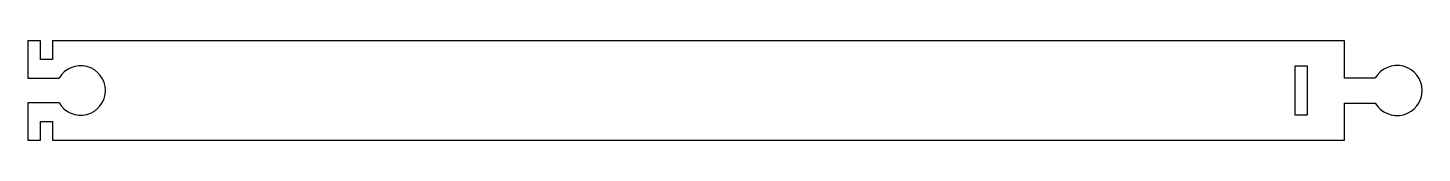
# Model space of a CAD drawing. Header units: millimetres. Extents: x -113 to 113, y -8 to 8.
import ezdxf

# ---------------------------------------------------------------- set-up
doc = ezdxf.new("R2010")
doc.units = ezdxf.units.MM
doc.layers.get('0').update_dxf_attribs({"linetype": 'CONTINUOUS'})

msp = doc.modelspace()

# ---------------------------------------------------------------- linework, layer by layer
for p, q in [((-110.66, 8.02), (-112.71, 8.02)), ((-112.71, 8.02), (-112.71, 1.97)), ((-110.66, 5.02), (-110.66, 8.02)), ((100.18, 8.02), (-108.71, 8.02)), ((-108.71, 8.02), (-108.71, 5.02)), ((100.18, 2.02), (100.18, 8.02)), ((-108.71, 5.02), (-110.66, 5.02)), ((92.18, 3.98), (94.13, 3.98)), ((92.18, -3.98), (92.18, 3.98)), ((94.13, 3.98), (94.13, -3.98)), ((-112.71, 1.97), (-107.67, 1.97)), ((105.14, 2.02), (100.18, 2.02)), ((-107.67, -1.97), (-112.71, -1.97)), ((-112.71, -1.97), (-112.71, -8.02)), ((100.18, -8.02), (100.18, -2.03)), ((100.18, -2.03), (105.14, -2.03)), ((94.13, -3.98), (92.18, -3.98)), ((-110.66, -8.02), (-110.66, -5.02)), ((-110.66, -5.02), (-108.71, -5.02)), ((-108.71, -5.02), (-108.71, -8.02)), ((-112.71, -8.02), (-110.66, -8.02)), ((-108.71, -8.02), (100.18, -8.02))]:
    msp.add_line(p, q)
for centre, radius, start, end in [((-104.19, 0), 4.01, -150.4624, 150.4624), ((108.66, 0), 4.06, -150.05, 150.05)]:
    msp.add_arc(centre, radius, start, end)

doc.saveas('drawing.dxf')
